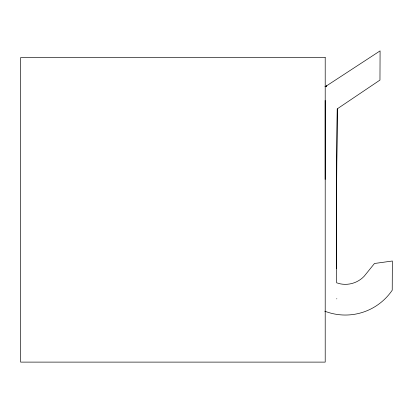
<?xml version="1.0" encoding="UTF-8"?>
<svg xmlns="http://www.w3.org/2000/svg" width="413" height="413" viewBox="0 0 413 413"><rect width="100%" height="100%" fill="white"/><g stroke="black" fill="none" stroke-linecap="round" stroke-linejoin="round"><path stroke-width="0.62" d="M326.564 86.776L326.575 85.837L380.084 50.887L379.96 80.081L337.266 108.846L336.528 176.707L336.641 282.828L340.586 283.907A25.988 25.988 0 0 0 364.132 276.297L374.477 263.489L392.35 261.016L392.226 290.21A56.684 56.684 0 0 1 324.773 311.18M337.266 108.846L336.59 191.431L336.569 268.734M325.155 86.673L326.575 85.837L325.016 86.73M336.791 298.573L336.791 298.888M325.155 100.405L325.155 179.433M325.207 57.557L20.65 57.557L20.65 362.113L325.207 362.113L325.207 57.557"/></g></svg>
